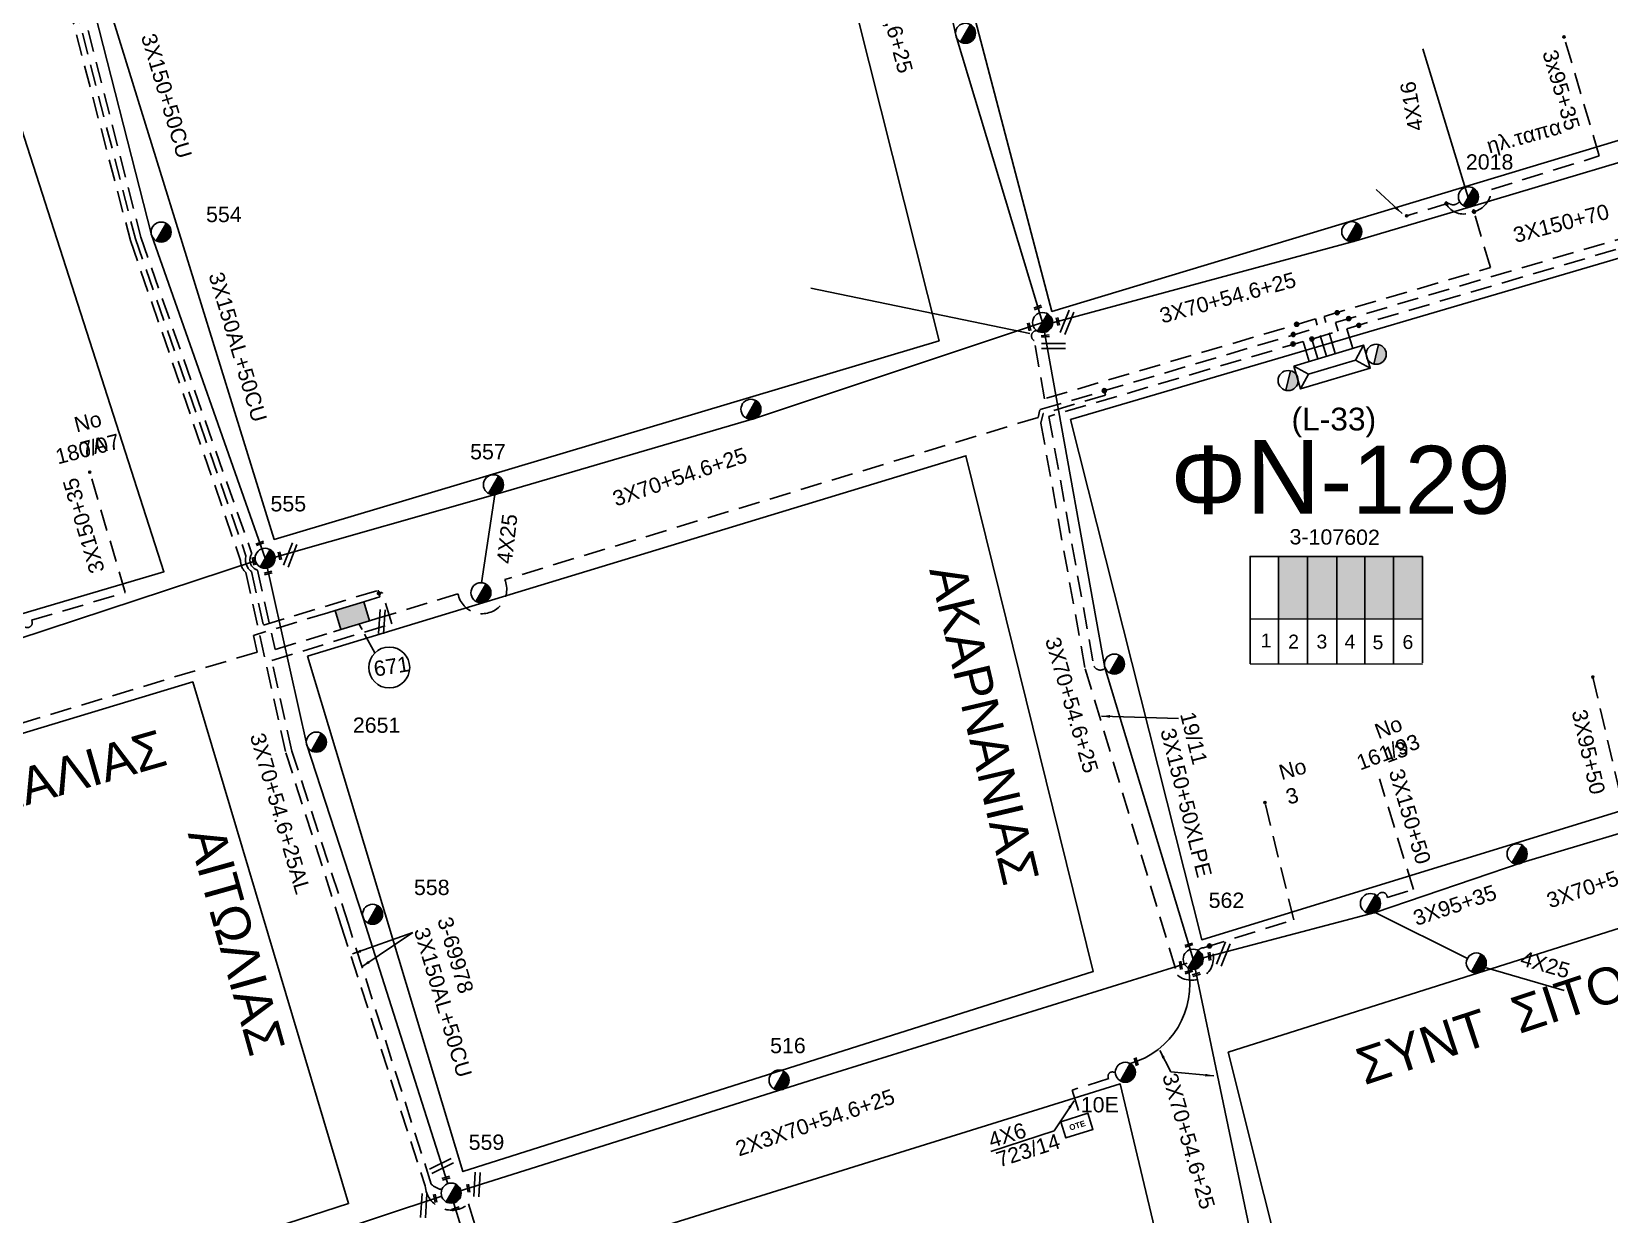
# Model space of a CAD drawing. Header units: millimetres. Extents: x 771 to 3391, y 686 to 1835.
# Drawn here: x 2303.4 to 2489.1, y 1511.2 to 1650.4 of the extents above; entities that cross this region are included whole.
import ezdxf

# ---------------------------------------------------------------- set-up
doc = ezdxf.new("R2010")
doc.units = ezdxf.units.MM
doc.linetypes.add('DASHED', pattern=[19.05, 12.7, -6.35])
for name, color, linetype in [('Link Box 4 Διευθύνσεων', 7, 'Continuous'), ('Pillar OTE', 7, 'Continuous'), ('Άγνωστα', 7, 'Continuous'), ('Γυμνά εναέρια ΧΤ και ΦΟΠ (3Φ)   4x50+16AL', 7, 'Continuous'), ('Εναέρια παροχή ΧΤ 4x16', 7, 'SYN_LINE'), ('Εναέρια παροχή ΧΤ 4x25', 7, 'SYN_LINE'), ('Επιγραφές - Σχήματα', 7, 'Continuous'), ('Καλωδια Χ.Τ 3x95+35', 7, 'DASHED'), ('Καλωδια ΧΤ  3X95+50', 7, 'Continuous'), ('Καλώδια ΧΤ   3x150+50CU', 7, 'DASHED'), ('Καλώδια ΧΤ   3x150AL+50CU', 7, 'DASHED'), ('Μηχανική τομή', 7, 'Continuous'), ('Στύλος ΦΜ', 7, 'Continuous'), ('Στύλος ΦΜ @ 1', 7, 'Continuous'), ('Συνδέσεις', 7, 'Continuous'), ('Συνεστραμμένα ΧΤ   3x70+54.6+25 AL', 7, 'SYN_LINE'), ('Συνεστραμμένα ΧΤ   4x120+25 AL', 7, 'SYN_LINE'), ('Τομή', 7, 'Continuous'), ('Υποσταθμός εναέριος 2 στύλων', 7, 'Continuous'), ('Υποσταθμός πόλεως', 7, 'Continuous'), ('Υπόβαθρο ΔΕΗ', 7, 'Continuous'), ('Υπόγεια Καλώδια Δικτύου ΧΤ   .15', 7, 'DASHED'), ('Υπόγεια καλώδια Παροχών ΧΤ   4x6', 7, 'DASHED')]:
    doc.layers.add(name, color=color, linetype=linetype)
doc.styles.add('arial', font='ARIAL.TTF')
doc.styles.get("Standard").update_dxf_attribs({"font": 'ARIAL.TTF'})
doc.linetypes.add('SYN_LINE', pattern='A,0.5,-0.0001,["/\\/\\/\\/",Standard,S=0.1,R=0,X=0,Y=-0.05],-0.25', length=0.7501)
doc.dimstyles.new('ISO-25', dxfattribs={"dimtxt": 2.5, "dimasz": 2.5, "dimexe": 1.25, "dimexo": 0.625, "dimtad": 1, "dimtxsty": 'Standard', "dimcen": 2.5, "dimadec": 0, "dimazin": 0, "dimtfac": 1, "dimtmove": 0, "dimatfit": 3, "dimfxl": 1, "dimarcsym": 0})

# ---------------------------------------------------------------- blocks, each defined once
blk = doc.blocks.new('LINK BOX 4 ΑΝΑΧΩΡΗΣΕΩΝ')
at = {"layer": 'Link Box 4 Διευθύνσεων', "ltscale": 40}
blk.add_hatch(color=256, dxfattribs=at).paths.add_polyline_path([(-3.54, 0), (-3.54, -4.67), (3.54, -4.67), (3.54, 0)])
for p, q in [((-3.54, 0), (-5.33, 0)), ((5.33, 0), (3.54, 0)), ((-3.54, -4.67), (-5.33, -4.67)), ((5.33, -4.67), (3.54, -4.67))]:
    blk.add_line(p, q, dxfattribs=at)
blk.add_lwpolyline([(-3.54, -4.67), (-3.54, 0), (3.54, 0), (3.54, -4.67)], close=True, dxfattribs=at)
blk = doc.blocks.new('ΥΠΑΡΧΩΝ ΤΣΙΜΕΝΤΕΝΙΟΣ ΣΤΥΛΟΣ')
at = {"layer": 'Στύλος ΦΜ'}
blk.add_hatch(color=7, dxfattribs=at).paths.add_polyline_path([(-1.29, -2.28, 0.574793), (2.62, 0, 0.268822), (1.3, 2.27)])
at = {"layer": 'Στύλος ΦΜ', "color": 7}
blk.add_line((-1.29, -2.28), (1.3, 2.27), dxfattribs=at)
blk.add_circle((0, 0), 2.62, dxfattribs=at)
at = {"layer": 'Στύλος ΦΜ', "flags": 4}
for tag, p in [('ΑΡΙΘΜΟΣ', (-4.68, 8.05)), ('ΤΥΠΟΣ', (-4.91, 3.03))]:
    blk.add_attdef(tag, p, '', height=4, dxfattribs=at)
blk = doc.blocks.new('_ΣΥΝΔΕΣΗ')
at = {"layer": 'Συνδέσεις', "linetype": 'SYN_LINE', "ltscale": 40}
blk.add_hatch(color=256, dxfattribs=at).paths.add_polyline_path([(0.5, -0.01, 1), (-0.5, -0.01, 1)])
at = {"layer": 'Συνδέσεις'}
blk.add_circle((0, -0.01), 0.5, dxfattribs=at)
blk = doc.blocks.new('ΜΗΧΑΝΙΚΗ ΤΟΜΗ')
at = {"layer": 'Μηχανική τομή', "ltscale": 40}
for p, q in [((-1.89, 0.78), (1.89, 0.78)), ((1.89, 0), (-1.89, 0))]:
    blk.add_line(p, q, dxfattribs=at)
blk = doc.blocks.new('ΤΟΜΗ')
at = {"layer": 'Τομή', "ltscale": 40}
for p, q in [((-5.68, 0), (5.68, 0)), ((5.68, -2.33), (-5.68, -2.33))]:
    blk.add_line(p, q, dxfattribs=at)
blk = doc.blocks.new('TSONTA XT1')
at = {"ltscale": 40}
h = blk.add_hatch(color=256, dxfattribs=at)
h.dxf.hatch_style = 1
h.paths.add_polyline_path([(595.96, 2487.66), (597.07, 2488.77), (595.96, 2489.87), (594.85, 2488.77)])
blk.add_lwpolyline([(594.85, 2488.77), (595.96, 2489.87), (597.07, 2488.77), (595.96, 2487.66)], close=True, dxfattribs=at)
blk = doc.blocks.new('PILLAR ΟΤΕ')
at = {"layer": 'Pillar OTE', "ltscale": 40}
blk.add_lwpolyline([(-3.31, 2.02), (3.39, 2.02), (3.39, -1.99), (-3.31, -1.99)], close=True, dxfattribs=at)
at = {"layer": 'Pillar OTE', "insert": (-1.81, 0.71), "char_height": 1.3575, "width": 109.961, "attachment_point": 1}
blk.add_mtext('{\\fArial|b1|i0|c161|p34;OTE}', dxfattribs=at)
blk = doc.blocks.new('ΥΠΟΣΤΑΘΜΟΣ ΕΝΑΕΡΙΟΣ ΕΠΙ 2 ΣΤΥΛΩΝ')
at = {"layer": 'Υποσταθμός εναέριος 2 στύλων', "linetype": 'Continuous'}
for points in [[(-11.97, -2.11, 0.574793), (-8.45, -0.07, 0.268822), (-9.64, 1.98)], [(9.68, -2.15, 0.574793), (13.19, -0.1, 0.268822), (12.01, 1.95)]]:
    blk.add_hatch(color=256, dxfattribs=at).paths.add_polyline_path(points)
for p, q in [((-11.97, -2.11), (-9.64, 1.98)), ((9.68, -2.15), (12.01, 1.95))]:
    blk.add_line(p, q, dxfattribs=at)
for centre in [(-10.81, -0.07), (10.84, -0.1)]:
    blk.add_circle(centre, 2.36, dxfattribs=at)
at = {"layer": 'Υποσταθμός πόλεως', "linetype": 'Continuous', "ltscale": 40}
blk.add_lwpolyline([(-8.57, 2.82), (8.57, 2.82), (8.57, -2.82), (-8.57, -2.82)], close=True, dxfattribs=at)
for points in [[(-5.75, 0), (-8.57, 2.82)], [(-8.57, -2.82), (-5.75, 0)], [(-5.75, 0), (5.75, 0)], [(5.75, 0), (8.57, 2.82)], [(8.57, -2.82), (5.75, 0)]]:
    blk.add_lwpolyline(points, dxfattribs=at)
at = {"layer": 'Υποσταθμός εναέριος 2 στύλων', "ltscale": 40, "flags": 1}
for tag, p in [('ΜΕΤΑΣΧΗΜΑΤΙΣΜΟΣ', (14.09, 2.51)), ('ΙΣΧΥΣ', (14.07, -0.28)), ('ΑΡΙΘΜΟΣ', (14.19, -3))]:
    blk.add_attdef(tag, p, '', height=1.8, dxfattribs=at)

msp = doc.modelspace()

# ---------------------------------------------------------------- hatches: boundary and pattern name
at = {"layer": 'Καλώδια ΧΤ   3x150+50CU', "linetype": 'DASHED', "ltscale": 0.2}
h = msp.add_hatch(color=173, dxfattribs=at)
h.dxf.hatch_style = 1
h.paths.add_polyline_path([(2453.60361, 1588.6051), (2450.16374, 1588.60532), (2450.16328, 1581.24473), (2453.60315, 1581.24139)])
h = msp.add_hatch(color=30, dxfattribs=at)
h.dxf.hatch_style = 1
h.paths.add_polyline_path([(2457.04318, 1588.60489), (2453.60361, 1588.6051), (2453.60315, 1581.24139), (2457.04272, 1581.23805)])
h = msp.add_hatch(color=1, dxfattribs=at)
h.dxf.hatch_style = 1
h.paths.add_polyline_path([(2460.34074, 1588.60468), (2457.04318, 1588.60489), (2457.04272, 1581.23805), (2460.34028, 1581.23485)])
h = msp.add_hatch(color=5, dxfattribs=at)
h.dxf.hatch_style = 1
h.paths.add_polyline_path([(2463.72674, 1588.60447), (2460.34074, 1588.60468), (2460.34028, 1581.23485), (2463.72627, 1581.23156)])
h = msp.add_hatch(color=85, dxfattribs=at)
h.dxf.hatch_style = 1
h.paths.add_polyline_path([(2467.12338, 1588.60426), (2463.72674, 1588.60447), (2463.72627, 1581.23156), (2467.12292, 1581.22826)])

# ---------------------------------------------------------------- linework, layer by layer
at = {"layer": 'Pillar OTE', "ltscale": 40}
for points in [[(2446.83504, 1575.96524), (2446.83583, 1588.60553), (2467.12338, 1588.60426)], [(2450.16295, 1575.96284), (2450.16374, 1588.60532)], [(2453.60282, 1575.95941), (2453.60361, 1588.6051)], [(2457.04239, 1575.95597), (2457.04318, 1588.60489)], [(2460.33995, 1575.95268), (2460.34074, 1588.60468)], [(2463.72594, 1575.9493), (2463.72674, 1588.60447)], [(2467.1226, 1576.06834), (2467.12338, 1588.60426)], [(2446.83537, 1581.24796), (2467.12292, 1581.22826)], [(2467.12259, 1575.93651), (2467.12259, 1575.93651), (2446.83504, 1575.96617)]]:
    msp.add_lwpolyline(points, dxfattribs=at)
at = {"layer": 'Άγνωστα', "color": 27}
msp.add_lwpolyline([(2395.09928, 1620.1808), (2420.91268, 1614.82644)], dxfattribs=at)
at = {"layer": 'Άγνωστα', "color": 133, "linetype": 'DASHED', "ltscale": 0.2}
msp.add_lwpolyline([(2302.6054, 1580.28836, 0.760669715), (2303.36174, 1581.08025), (2314.40371, 1584.34415), (2310.21538, 1598.51355)], format="xyb", dxfattribs=at)
at = {"layer": 'Άγνωστα', "color": 6, "linetype": 'SYN_LINE', "ltscale": 15}
msp.add_lwpolyline([(2461.55719, 1546.71762), (2472.41801, 1541.28337)], dxfattribs=at)
at = {"layer": 'Γυμνά εναέρια ΧΤ και ΦΟΠ (3Φ)   4x50+16AL', "color": 133, "linetype": 'Continuous', "ltscale": 0.2}
msp.add_lwpolyline([(2329.72186, 1588.07968), (2301.62732, 1578.81486), (2269.138, 1569.36753), (2251.01384, 1564.0339)], dxfattribs=at)
at = {"layer": 'Εναέρια παροχή ΧΤ 4x16', "color": 173, "ltscale": 20}
msp.add_lwpolyline([(2472.62675, 1630.445), (2467.16523, 1648.32648)], dxfattribs=at)
at = {"layer": 'Εναέρια παροχή ΧΤ 4x25', "color": 5, "linetype": 'Continuous', "ltscale": 0.2}
msp.add_lwpolyline([(2356.32934, 1585.5026), (2357.92797, 1595.86772)], dxfattribs=at)
at = {"layer": 'Εναέρια παροχή ΧΤ 4x25', "color": 6, "linetype": 'SYN_LINE', "ltscale": 8}
msp.add_lwpolyline([(2474.52457, 1540.22935), (2483.81422, 1537.53845)], dxfattribs=at)
at = {"layer": 'Καλωδια Χ.Τ 3x95+35', "color": 173, "linetype": 'DASHED', "ltscale": 0.2}
msp.add_lwpolyline([(2473.4154, 1629.23157, 0.302566438), (2475.24982, 1631.75846), (2487.94926, 1635.72124), (2483.79726, 1649.72686)], format="xyb", dxfattribs=at)
at = {"layer": 'Καλωδια ΧΤ  3X95+50', "color": 6, "linetype": 'DASHED', "ltscale": 0.2}
msp.add_lwpolyline([(2487.19329, 1574.40275), (2491.0912, 1557.73137), (2494.95034, 1558.91824, 0.764872574), (2496.04709, 1558.58819)], format="xyb", dxfattribs=at)
at = {"layer": 'Καλώδια ΧΤ   3x150+50CU', "color": 2, "linetype": 'DASHED', "ltscale": 0.2}
msp.add_lwpolyline([(2307.80651, 1694.31689, 0.617855335), (2303.87028, 1689.74731), (2304.40308, 1672.38382, 0.305282841), (2305.76822, 1669.28327), (2306.21467, 1656.06984, 0.134552215), (2307.67695, 1653.67368), (2315.00273, 1625.78292), (2327.9699, 1588.13123, 0.203006281), (2328.5739, 1586.71162), (2333.29204, 1565.50222), (2339.83672, 1545.13426), (2349.71102, 1514.51809, 0.608622879), (2354.81984, 1512.41433), (2357.36615, 1504.2069), (2354.28186, 1503.25001), (2362.49201, 1476.78657), (2367.19553, 1461.54593), (2387.85221, 1467.96832)], format="xyb", dxfattribs=at)
at = {"layer": 'Καλώδια ΧΤ   3x150+50CU', "color": 27, "linetype": 'DASHED', "ltscale": 0.2}
for points in [[(2307.75091, 1693.71413, 0.62956351), (2304.42063, 1689.97728), (2305.05591, 1672.33343, 0.35088089), (2306.40263, 1669.67835), (2306.93805, 1656.23584, 0.198771607), (2308.39873, 1653.83806), (2315.58563, 1625.95926), (2328.60478, 1588.6692, 0.306499576), (2329.25733, 1586.80592), (2330.65775, 1580.50316), (2344.16856, 1584.61032), (2344.38744, 1583.84235), (2343.33945, 1583.5241)], [(2351.66799, 1514.0924, -0.129099598), (2350.42058, 1514.72883), (2340.67061, 1545.33278), (2334.00817, 1565.69092), (2331.64006, 1576.36032), (2345.7905, 1580.66114), (2344.69407, 1584.26857, 0.482948742), (2344.48676, 1584.30354)]]:
    msp.add_lwpolyline(points, format="xyb", dxfattribs=at)
at = {"layer": 'Καλώδια ΧΤ   3x150+50CU', "color": 173, "linetype": 'DASHED', "ltscale": 0.2}
for points in [[(2307.68158, 1692.96247, 0.654122819), (2305.10018, 1690.26124), (2305.8063, 1672.26132, 0.442526595), (2307.12708, 1670.23318), (2307.69366, 1656.12101, 0.254242829), (2309.08124, 1654.15594), (2316.22591, 1626.15295), (2329.30298, 1588.91439, 0.516643466), (2329.97472, 1586.98878), (2332.03678, 1577.65239), (2338.9192, 1579.74247)], [(2471.49404, 1630.3589, -0.418911796), (2470.17882, 1630.16501), (2465.26417, 1628.68241)]]:
    msp.add_lwpolyline(points, format="xyb", dxfattribs=at)
at = {"layer": 'Καλώδια ΧΤ   3x150+50CU', "color": 30, "linetype": 'DASHED', "ltscale": 0.2}
msp.add_lwpolyline([(2454.10952, 1614.18065), (2457.18909, 1615.08637), (2457.18909, 1615.08637), (2457.18909, 1615.08637), (2456.88718, 1616.11289), (2501.65852, 1629.28039), (2503.89515, 1629.93819), (2504.3721, 1628.31651), (2511.52422, 1630.41999), (2511.73203, 1629.71343)], dxfattribs=at)
at = {"layer": 'Καλώδια ΧΤ   3x150+50CU', "color": 173, "linetype": 'DASHED', "ltscale": 0.2}
msp.add_lwpolyline([(2456.8466, 1612.45865), (2455.55875, 1616.83751), (2475.13007, 1622.59354), (2473.19855, 1629.16096)], dxfattribs=at)
at = {"layer": 'Καλώδια ΧΤ   3x150+50CU', "color": 1, "linetype": 'DASHED', "ltscale": 0.2}
msp.add_lwpolyline([(2458.92013, 1613.07941), (2458.21561, 1615.38828), (2501.96043, 1628.25386), (2503.17053, 1628.60976), (2503.64748, 1626.98808), (2510.31305, 1628.94846, 0.453593431), (2512.28202, 1627.86804), (2518.55281, 1594.62592), (2525.0849, 1570.0813)], format="xyb", dxfattribs=at)
at = {"layer": 'Καλώδια ΧΤ   3x150+50CU', "color": 5, "linetype": 'DASHED', "ltscale": 0.2}
msp.add_lwpolyline([(2455.82154, 1612.15177), (2454.53223, 1616.53561), (2422.64243, 1607.15664), (2421.40903, 1613.98908, -0.760897015), (2421.71041, 1615.16766)], format="xyb", dxfattribs=at)
at = {"layer": 'Καλώδια ΧΤ   3x150+50CU', "color": 30, "linetype": 'DASHED', "ltscale": 0.2}
for points in [[(2454.79574, 1611.84467), (2453.80761, 1615.20717), (2422.07565, 1605.8505), (2421.88069, 1604.9586), (2359.08563, 1585.8667, -1.104831765), (2353.57031, 1584.19179), (2344.01767, 1581.2908)], [(2429.66737, 1608.1074), (2429.82373, 1607.57577), (2422.45379, 1605.40823), (2422.20557, 1604.26964), (2427.42135, 1575.37685), (2438.27861, 1539.31425, 0.855940643), (2442.08933, 1542.78307)], [(2440.71737, 1542.22725, -0.224986132), (2441.35692, 1542.55782), (2451.97615, 1545.82372), (2448.56724, 1559.69252)]]:
    msp.add_lwpolyline(points, format="xyb", dxfattribs=at)
at = {"layer": 'Καλώδια ΧΤ   3x150+50CU', "color": 85, "linetype": 'DASHED', "ltscale": 0.2}
msp.add_lwpolyline([(2453.77429, 1611.53887), (2453.08299, 1613.87874), (2423.14756, 1605.07457), (2428.4551, 1575.67346, 0.484655608), (2429.76719, 1575.44144)], format="xyb", dxfattribs=at)
at = {"layer": 'Καλώδια ΧΤ   3x150+50CU', "linetype": 'DASHED', "ltscale": 0.2}
msp.add_lwpolyline([(2332.03738, 1577.65257), (2332.03738, 1577.65257)], dxfattribs=at)
at = {"layer": 'Καλώδια ΧΤ   3x150+50CU', "color": 6, "linetype": 'DASHED', "ltscale": 0.2}
msp.add_lwpolyline([(2461.83479, 1548.59811, -0.945844263), (2462.97036, 1548.4548), (2466.06167, 1549.40552), (2462.06181, 1562.41129)], format="xyb", dxfattribs=at)
at = {"layer": 'Καλώδια ΧΤ   3x150+50CU', "color": 173, "linetype": 'DASHED', "ltscale": 0.2}
msp.add_arc((2471.96115, 1631.26515), 2.37648, 215.4663678, 295.5486015, dxfattribs=at)
at = {"layer": 'Συνεστραμμένα ΧΤ   3x70+54.6+25 AL', "color": 5, "linetype": 'SYN_LINE', "ltscale": 20}
msp.add_lwpolyline([(2332.03234, 1588.50305), (2358.20781, 1595.94731), (2388.5031, 1604.81954), (2422.40398, 1616.11991), (2412.17331, 1649.91587), (2404.7622, 1684.11662), (2401.22323, 1706.7755), (2401.22323, 1706.7755)], dxfattribs=at)
at = {"layer": 'Συνεστραμμένα ΧΤ   3x70+54.6+25 AL', "color": 133, "ltscale": 20}
msp.add_lwpolyline([(2309.91076, 1656.14033), (2317.49279, 1626.42311), (2330.86349, 1588.37671), (2335.76535, 1566.41175), (2342.42654, 1546.05743), (2352.38717, 1514.79227)], dxfattribs=at)
at = {"layer": 'Συνεστραμμένα ΧΤ   3x70+54.6+25 AL', "color": 173, "linetype": 'SYN_LINE', "ltscale": 20}
msp.add_lwpolyline([(2423.57818, 1616.0657), (2459.26565, 1625.7273), (2472.90022, 1629.78568), (2501.03892, 1638.16394)], dxfattribs=at)
at = {"layer": 'Συνεστραμμένα ΧΤ   3x70+54.6+25 AL', "color": 85, "linetype": 'SYN_LINE', "ltscale": 20}
msp.add_lwpolyline([(2422.63211, 1614.96618), (2429.74969, 1575.53835), (2440.13407, 1541.20407), (2447.42005, 1506.33255), (2455.63639, 1478.82183)], dxfattribs=at)
at = {"layer": 'Συνεστραμμένα ΧΤ   3x70+54.6+25 AL', "color": 6, "linetype": 'SYN_LINE', "ltscale": 20}
msp.add_lwpolyline([(2441.30045, 1541.35169), (2461.55719, 1546.71762), (2478.86566, 1552.57645), (2497.51118, 1558.14219), (2528.02692, 1567.29768), (2562.43328, 1577.54349), (2601.44427, 1591.06211)], dxfattribs=at)
at = {"layer": 'Συνεστραμμένα ΧΤ   3x70+54.6+25 AL', "color": 30, "ltscale": 20}
msp.add_lwpolyline([(2352.73252, 1513.61392), (2397.03238, 1527.55758), (2439.44204, 1540.729)], dxfattribs=at)
at = {"layer": 'Συνεστραμμένα ΧΤ   3x70+54.6+25 AL', "color": 27, "ltscale": 20}
msp.add_lwpolyline([(2374.24535, 1444.16262), (2352.73327, 1513.6115)], dxfattribs=at)
at = {"layer": 'Συνεστραμμένα ΧΤ   3x70+54.6+25 AL', "linetype": 'SYN_LINE', "ltscale": 15}
msp.add_arc((2430.06945, 1538.23177), 9.6796, 285.9724109, 11.6167001, dxfattribs=at)
at = {"layer": 'Συνεστραμμένα ΧΤ   4x120+25 AL', "color": 151, "linetype": 'SYN_LINE', "ltscale": 20}
msp.add_lwpolyline([(2208.43103, 1467.85942), (2236.31901, 1476.03022), (2270.9176, 1487.37491), (2297.58991, 1495.67158), (2323.03293, 1503.84942), (2351.65244, 1513.30907)], dxfattribs=at)
at = {"layer": 'Υπόβαθρο ΔΕΗ'}
for points in [[(2406.33143, 1682.7349), (2485.73196, 1706.22012), (2499.7762, 1640.42795), (2423.50868, 1617.42035), (2406.33143, 1682.7349)], [(2311.80178, 1655.59511), (2393.74243, 1679.40861), (2410.21421, 1613.97542), (2331.94021, 1590.58892), (2311.80178, 1655.59511)], [(2252.00929, 1567.01341), (2318.95451, 1586.80174), (2297.95467, 1651.98198), (2232.53605, 1633.17284), (2252.00929, 1567.01341)], [(2425.69075, 1604.70722), (2502.26233, 1627.22734), (2516.11736, 1566.5518), (2441.15014, 1543.49601), (2425.69075, 1604.70722)], [(2335.85007, 1576.86349), (2413.37759, 1600.43457), (2428.34388, 1539.74275), (2354.14643, 1516.22317), (2335.85007, 1576.86349)], [(2342.2801, 1579.99536), (2341.91659, 1580.65273)], [(2343.79429, 1577.25705), (2342.57346, 1579.46484)], [(2272.98579, 1490.55215), (2340.69432, 1512.44568), (2322.34799, 1573.82794), (2255.38076, 1553.6128), (2272.98579, 1490.55215)], [(2444.26421, 1530.24786), (2519.06546, 1553.97058), (2529.62762, 1507.06343), (2496.778, 1495.21582), (2456.86167, 1480.01556), (2444.26421, 1530.24786)], [(2357.88125, 1503.57685), (2431.55459, 1526.5307), (2443.85696, 1474.88579), (2375.33365, 1446.07578), (2357.88125, 1503.57685)], [(2423.7612, 1521.02501), (2416.31904, 1518.57937)]]:
    msp.add_lwpolyline(points, dxfattribs=at)
msp.add_circle((2345.47425, 1575.52754), 2.41111, dxfattribs=at)
at = {"layer": 'Υπόγεια Καλώδια Δικτύου ΧΤ   .15', "color": 173, "linetype": 'DASHED', "ltscale": 0.2}
msp.add_lwpolyline([(2338.24098, 1581.97577), (2329.48288, 1579.31202), (2329.92195, 1577.34611), (2271.80288, 1559.80193, -0.958604909), (2267.6487, 1558.54793), (2255.03996, 1554.74177), (2252.56441, 1562.9426)], format="xyb", dxfattribs=at)
at = {"layer": 'Υπόγεια καλώδια Παροχών ΧΤ   4x6', "linetype": 'DASHED', "ltscale": 0.2}
msp.add_lwpolyline([(2430.97536, 1527.78863, 0.902710072), (2430.18658, 1527.15189), (2425.89027, 1525.81332), (2426.83385, 1522.78478)], format="xyb", dxfattribs=at)

# ---------------------------------------------------------------- block references
at = {"layer": 'Link Box 4 Διευθύνσεων', "xscale": 0.4999999999999998, "yscale": 0.4999999999999998, "zscale": 0.4999999999999998, "rotation": 16.89272047965918}
msp.add_blockref('LINK BOX 4 ΑΝΑΧΩΡΗΣΕΩΝ', (2340.79021, 1582.74993), dxfattribs=at)
at = {"layer": 'Pillar OTE', "xscale": 0.4999999999999999, "yscale": 0.4999999999999999, "zscale": 0.4999999999999999, "rotation": 17.16128364859512}
msp.add_blockref('PILLAR ΟΤΕ', (2426.42522, 1521.60496), dxfattribs=at)
at = {"layer": 'Μηχανική τομή'}
for p, xscale, yscale, zscale, rotation in [((2421.89483, 1617.80183), 0.25, 0.25, 0.25, 22.67356193003151), ((2424.28894, 1616.25812), 0.249999999999919, 0.249999999999919, 0.249999999999919, 101.9574263606144), ((2420.92787, 1615.62787), 0.249999999999919, 0.249999999999919, 0.249999999999919, 101.9574263606144), ((2422.74495, 1614.42502), 0.25, 0.25, 0.25, 5.831518046542832), ((2330.28701, 1590.03936), 0.25, 0.25, 0.25, 21.69751973304074), ((2329.64377, 1588.05392), 0.249999999999919, 0.249999999999919, 0.249999999999919, 101.9574263606144), ((2332.6849, 1588.68864), 0.249999999999919, 0.249999999999919, 0.249999999999919, 101.9574263606144), ((2331.25069, 1586.54252), 0.25, 0.25, 0.25, 13.81588761472124), ((2439.65971, 1542.77248), 0.25, 0.25, 0.25, 17.86561226362529), ((2441.9624, 1541.52704), 0.2500000000001928, 0.2500000000001928, 0.2500000000001928, 278.9517174176443), ((2438.57893, 1540.47621), 0.2500000000001928, 0.2500000000001928, 0.2500000000001928, 278.9517174176443), ((2439.64667, 1539.63585), 0.25, 0.25, 0.25, 17.86561226362529), ((2440.52834, 1539.31707), 0.25, 0.25, 0.25, 17.86561226362529), ((2433.50485, 1529.18232), 0.25, 0.25, 0.25, 107.0107382808798), ((2352.19791, 1515.34178), 0.25, 0.25, 0.25, 17.93393506044018), ((2354.68444, 1514.24184), 0.2500000000001928, 0.2500000000001928, 0.2500000000001928, 278.9517174176443), ((2350.98778, 1513.08576), 0.249999999999919, 0.249999999999919, 0.249999999999919, 102.72345310683), ((2353.31789, 1511.72413), 0.25, 0.25, 0.25, 17.93393506044018)]:
    msp.add_blockref('ΜΗΧΑΝΙΚΗ ΤΟΜΗ', p, dxfattribs=dict(at, xscale=xscale, yscale=yscale, zscale=zscale, rotation=rotation))
at = {"layer": 'Στύλος ΦΜ @ 1', "ltscale": 40}
ref = msp.add_blockref('ΥΠΑΡΧΩΝ ΤΣΙΜΕΝΤΕΝΙΟΣ ΣΤΥΛΟΣ', (2413.32659, 1650.15484), dxfattribs=dict(at, xscale=0.4499999999998181, yscale=0.4499999999998181, zscale=0.4499999999998181))
ref.add_attrib('ΤΥΠΟΣ', '3199', (2417.51005, 1652.27979), dxfattribs={"layer": 'Στύλος ΦΜ', "height": 1.8, "flags": 4})
ref = msp.add_blockref('ΥΠΑΡΧΩΝ ΤΣΙΜΕΝΤΕΝΙΟΣ ΣΤΥΛΟΣ', (2472.537, 1630.90604), dxfattribs=dict(at, xscale=0.4499999999998181, yscale=0.4499999999998181, zscale=0.4499999999998181))
ref.add_attrib('ΤΥΠΟΣ', '2018', (2472.24228, 1634.11111), dxfattribs={"layer": 'Στύλος ΦΜ', "height": 1.8, "flags": 4})
ref = msp.add_blockref('ΥΠΑΡΧΩΝ ΤΣΙΜΕΝΤΕΝΙΟΣ ΣΤΥΛΟΣ', (2318.6194, 1626.76646), dxfattribs=dict(at, xscale=0.4499999999998181, yscale=0.4499999999998181, zscale=0.4499999999998181))
ref.add_attrib('ΤΥΠΟΣ', '554', (2323.90664, 1627.93365), dxfattribs={"layer": 'Στύλος ΦΜ', "height": 1.8, "flags": 4})
at = {"layer": 'Στύλος ΦΜ @ 1', "ltscale": 40, "xscale": 0.4499999999998181, "yscale": 0.4499999999998181, "zscale": 0.4499999999998181}
for p in [(2458.80602, 1626.81168), (2422.40172, 1616.1212), (2388.06572, 1605.91309), (2356.2692, 1584.32637), (2430.85862, 1575.93511), (2478.27489, 1553.59534), (2461.00788, 1547.75944), (2473.47129, 1540.75636)]:
    msp.add_blockref('ΥΠΑΡΧΩΝ ΤΣΙΜΕΝΤΕΝΙΟΣ ΣΤΥΛΟΣ', p, dxfattribs=at)
at = {"layer": 'Στύλος ΦΜ @ 1', "ltscale": 40}
ref = msp.add_blockref('ΥΠΑΡΧΩΝ ΤΣΙΜΕΝΤΕΝΙΟΣ ΣΤΥΛΟΣ', (2357.74817, 1597.03169), dxfattribs=dict(at, xscale=0.4499999999998181, yscale=0.4499999999998181, zscale=0.4499999999998181))
ref.add_attrib('ΤΥΠΟΣ', '557', (2355.00353, 1600.02192), dxfattribs={"layer": 'Στύλος ΦΜ', "height": 1.8, "flags": 4})
ref = msp.add_blockref('ΥΠΑΡΧΩΝ ΤΣΙΜΕΝΤΕΝΙΟΣ ΣΤΥΛΟΣ', (2330.86122, 1588.37801), dxfattribs=dict(at, xscale=0.4499999999998181, yscale=0.4499999999998181, zscale=0.4499999999998181))
ref.add_attrib('ΤΥΠΟΣ', '555', (2331.4964, 1593.89337), dxfattribs={"layer": 'Στύλος ΦΜ', "height": 1.8, "flags": 4})
ref = msp.add_blockref('ΥΠΑΡΧΩΝ ΤΣΙΜΕΝΤΕΝΙΟΣ ΣΤΥΛΟΣ', (2336.89477, 1566.74574), dxfattribs=dict(at, xscale=0.4499999999998181, yscale=0.4499999999998181, zscale=0.4499999999998181))
ref.add_attrib('ΤΥΠΟΣ', '2651', (2341.19097, 1567.84276), dxfattribs={"layer": 'Στύλος ΦΜ', "height": 1.8, "flags": 4})
ref = msp.add_blockref('ΥΠΑΡΧΩΝ ΤΣΙΜΕΝΤΕΝΙΟΣ ΣΤΥΛΟΣ', (2343.52045, 1546.49389), dxfattribs=dict(at, xscale=0.4499999999998181, yscale=0.4499999999998181, zscale=0.4499999999998181))
ref.add_attrib('ΤΥΠΟΣ', '558', (2348.3855, 1548.75499), dxfattribs={"layer": 'Στύλος ΦΜ', "height": 1.8, "flags": 4})
ref = msp.add_blockref('ΥΠΑΡΧΩΝ ΤΣΙΜΕΝΤΕΝΙΟΣ ΣΤΥΛΟΣ', (2440.13181, 1541.20536), dxfattribs=dict(at, xscale=0.4499999999998181, yscale=0.4499999999998181, zscale=0.4499999999998181))
ref.add_attrib('ΤΥΠΟΣ', '562', (2441.95544, 1547.23869), dxfattribs={"layer": 'Στύλος ΦΜ', "height": 1.8, "flags": 4})
ref = msp.add_blockref('ΥΠΑΡΧΩΝ ΤΣΙΜΕΝΤΕΝΙΟΣ ΣΤΥΛΟΣ', (2391.37168, 1526.97496), dxfattribs=dict(at, xscale=0.4499999999998181, yscale=0.4499999999998181, zscale=0.4499999999998181))
ref.add_attrib('ΤΥΠΟΣ', '516', (2390.32134, 1530.14666), dxfattribs={"layer": 'Στύλος ΦΜ', "height": 1.8, "flags": 4})
ref = msp.add_blockref('ΥΠΑΡΧΩΝ ΤΣΙΜΕΝΤΕΝΙΟΣ ΣΤΥΛΟΣ', (2432.14746, 1527.90397), dxfattribs=dict(at, xscale=0.4499999999998181, yscale=0.4499999999998181, zscale=0.4499999999998181))
ref.add_attrib('ΑΡΙΘΜΟΣ', '10Ε', (2426.9005, 1523.1806), dxfattribs={"layer": 'Στύλος ΦΜ', "height": 1.8, "flags": 4})
ref = msp.add_blockref('ΥΠΑΡΧΩΝ ΤΣΙΜΕΝΤΕΝΙΟΣ ΣΤΥΛΟΣ', (2352.7707, 1513.67869), dxfattribs=dict(at, xscale=0.4499999999998181, yscale=0.4499999999998181, zscale=0.4499999999998181))
ref.add_attrib('ΤΥΠΟΣ', '559', (2354.82865, 1518.77635), dxfattribs={"layer": 'Στύλος ΦΜ', "height": 1.8, "flags": 4})
at = {"layer": 'Συνδέσεις'}
for p, xscale, yscale, zscale in [((2483.79726, 1649.72686), 0.25, 0.25, 0.25), ((2465.26417, 1628.68241), 0.25, 0.25, 0.25), ((2457.09272, 1617.27207), 0.4777242751394019, 0.4777242751394019, 0.4777242751394019), ((2458.44601, 1616.58793), 0.4777242751394019, 0.4777242751394019, 0.4777242751394019), ((2451.9133, 1614.71113), 0.4777242751394019, 0.4777242751394019, 0.4777242751394019), ((2452.31594, 1615.91843), 0.4777242751394019, 0.4777242751394019, 0.4777242751394019), ((2459.63221, 1615.78895), 0.4777242751394019, 0.4777242751394019, 0.4777242751394019), ((2451.895, 1613.59529), 0.4777242751394019, 0.4777242751394019, 0.4777242751394019), ((2454.10952, 1614.18065), 0.4777242751394019, 0.4777242751394019, 0.4777242751394019), ((2429.66737, 1608.1074), 0.4777242751394019, 0.4777242751394019, 0.4777242751394019), ((2310.21538, 1598.51355), 0.25, 0.25, 0.25), ((2487.19329, 1574.40275), 0.25, 0.25, 0.25), ((2448.58444, 1559.63658), 0.25, 0.25, 0.25), ((2442.0516, 1542.77147), 0.4777242751394019, 0.4777242751394019, 0.4777242751394019)]:
    msp.add_blockref('_ΣΥΝΔΕΣΗ', p, dxfattribs=dict(at, xscale=xscale, yscale=yscale, zscale=zscale))
at = {"layer": 'Συνδέσεις', "xscale": 0.2, "yscale": 0.2, "zscale": 0.2}
for p, rotation in [((2497.39633, 1119.00959), 16.5389898235499), ((2481.86524, 1117.42474), 14.43645102625863), ((2367.62345, 1072.95012), 16.08122951560136)]:
    msp.add_blockref('TSONTA XT1', p, dxfattribs=dict(at, rotation=rotation))
at = {"layer": 'Τομή'}
for p, xscale, yscale, zscale, rotation in [((2425.54705, 1616.03517), 0.2499999999998873, 0.2499999999998873, 0.2499999999998873, 248.1909067709115), ((2334.08554, 1588.67061), 0.2499999999998873, 0.2499999999998873, 0.2499999999998873, 248.1909067709115), ((2344.89718, 1580.8901), 0.2500000000000557, 0.2500000000000557, 0.2500000000000557, 266.3054486218056), ((2443.94833, 1541.70474), 0.2499999999998873, 0.2499999999998873, 0.2499999999998873, 248.1909067709115), ((2351.76101, 1516.61033), 0.2500000000000557, 0.2500000000000557, 0.2500000000000557, 205.8507521837989), ((2356.10034, 1514.67396), 0.2500000000000557, 0.2500000000000557, 0.2500000000000557, 266.3054486218056), ((2349.82772, 1512.17979), 0.2500000000000557, 0.2500000000000557, 0.2500000000000557, 266.3054486218056)]:
    msp.add_blockref('ΤΟΜΗ', p, dxfattribs=dict(at, xscale=xscale, yscale=yscale, zscale=zscale, rotation=rotation))
at = {"layer": 'Τομή', "xscale": 0.25, "yscale": 0.25, "zscale": 0.25}
msp.add_blockref('ΤΟΜΗ', (2423.69994, 1613.64926), dxfattribs=at)
at = {"layer": 'Υποσταθμός εναέριος 2 στύλων', "xscale": 0.4999999999999998, "yscale": 0.4999999999999998, "zscale": 0.4999999999999998, "rotation": 16.66633376610644}
msp.add_blockref('ΥΠΟΣΤΑΘΜΟΣ ΕΝΑΕΡΙΟΣ ΕΠΙ 2 ΣΤΥΛΩΝ', (2456.47804, 1610.8789), dxfattribs=at)

# ---------------------------------------------------------------- texts
at = {"ltscale": 40, "char_height": 4, "width": 67.4273804, "attachment_point": 1, "style": 'arial'}
for s, insert, rotation in [('{\\H1.083x;AKAPNANIAΣ}', (2413.2577, 1588.02799), 283.2579876), ('{\\H1.083x;ΘEΣΣAΛIAΣ}', (2285.90429, 1558.93622), 16.0911347), ('{\\H1.083x;AITΩΛIAΣ}', (2325.90724, 1557.17125), 285.6304902), ('{\\H1.083x;ΣYNT  ΣITOYPH}', (2458.93109, 1530.47732), 18.3073137)]:
    msp.add_mtext(s, dxfattribs=dict(at, insert=insert, rotation=rotation))
at = {"ltscale": 30, "char_height": 1.63441, "width": 11.2572904, "attachment_point": 1}
for s, insert in [('1', (2448.0812, 1579.52656)), ('2', (2451.31966, 1579.3931)), ('3', (2454.65025, 1579.3931)), ('4', (2457.95376, 1579.3931)), ('5', (2461.25726, 1579.31192)), ('6', (2464.77739, 1579.33898))]:
    msp.add_mtext(s, dxfattribs=dict(at, insert=insert))
at = {"layer": 'Άγνωστα', "color": 7, "char_height": 1.8, "attachment_point": 1}
for s, gutter_width, insert, rotation in [('3X70+54,6+25', 12.5, (2402.95985, 1661.71172), 284.8225658), ('3X150+50CU', 12.5, (2317.9546, 1650.31233), 286.6108582), ('3X150+70', 12.5, (2477.64348, 1627.22476), 14.5184577), ('3X70+54.6+25', 12.5, (2436.01219, 1617.72947), 15.3723876), ('180/07', 1.89054, (2306.00934, 1601.1621), 14.4666953), ('3X70+54.6+25', 12.5, (2371.58669, 1596.1608), 18.8177806), ('3X150+35', 12.5, (2310.2708, 1586.42386), 106.4701371), ('3-107602', 12.5, (2451.49318, 1591.81738), 359.569662), ('3X70+54.6+25', 12.5, (2424.41047, 1579.28663), 286.2222233), ('671', 12.5, (2343.52178, 1576.22676), 9.0165632), ('19/11', 12.5, (2440.32056, 1570.48448), 284.1229273), ('3X95+50', 12.5, (2486.44164, 1570.73717), 282.7956834), ('3X150+50XLPE', 12.5, (2437.99789, 1568.54383), 284.1229273), ('161/93', 1.51451, (2459.1645, 1565.08516), 20.5047841), ('3X150+50', 12.5, (2464.87462, 1563.78417), 286.6108582), ('3X70+54,6+25', 12.5, (2481.56042, 1548.88065), 18.8177806), ('3X95+35', 12.5, (2465.84399, 1546.81652), 18.4364762), ('3X70+54.6+25', 12.5, (2438.20585, 1527.98374), 286.0154715), ('2X3X70+54.6+25', 12.5, (2386.06354, 1519.68166), 18.8177806), ('4Χ6', 1.51451, (2415.83393, 1520.68627), 17.5709738), ('723/14', 1.51451, (2416.76191, 1518.41929), 17.5709738)]:
    msp.add_mtext_dynamic_manual_height_columns(s, width=1.8, gutter_width=gutter_width, heights=[0.04535], dxfattribs=dict(at, insert=insert, rotation=rotation))
at = {"layer": 'Άγνωστα', "color": 7}
note = msp.add_mtext_dynamic_manual_height_columns('ηλ.ταπα\\P', width=1.8, gutter_width=12.5, heights=[0.04535, 0], dxfattribs=dict(at, insert=(2460.72459, 1633.95069), char_height=1.8, attachment_point=1, rotation=15.3497355))
for column, words in zip(note.columns.linked_columns, ['\\P']):
    column.text = words
note = msp.add_mtext_dynamic_manual_height_columns('Nο ', width=1.8, gutter_width=1.89054, heights=[0.04535, 0], dxfattribs=dict(at, insert=(2304.63094, 1603.99597), char_height=1.8, attachment_point=1, rotation=14.4666953))
for column, words in zip(note.columns.linked_columns, ['7A']):
    column.text = words
note = msp.add_mtext_dynamic_manual_height_columns('No ', width=1.8, gutter_width=1.51451, heights=[0.04535, 0], dxfattribs=dict(at, insert=(2458.19499, 1567.59562), char_height=1.8, attachment_point=1, rotation=20.5047841))
for column, words in zip(note.columns.linked_columns, ['13']):
    column.text = words
note = msp.add_mtext_dynamic_manual_height_columns('No ', width=1.8, gutter_width=1.71917, heights=[0.04535, 0], dxfattribs=dict(at, insert=(2446.66308, 1563.03551), char_height=1.8, attachment_point=1, rotation=15.8358251))
for column, words in zip(note.columns.linked_columns, ['3']):
    column.text = words
at = {"layer": 'Εναέρια παροχή ΧΤ 4x16', "color": 7, "insert": (2465.47372, 1638.50951), "char_height": 1.8, "attachment_point": 1, "rotation": 99.9082486}
msp.add_mtext_dynamic_manual_height_columns('4X16', width=1.8, gutter_width=12.5, heights=[0.04535], dxfattribs=at)
at = {"layer": 'Εναέρια παροχή ΧΤ 4x25', "color": 7, "char_height": 1.8, "attachment_point": 1}
for insert, rotation in [((2358.11296, 1587.86468), 83.2047248), ((2479.01531, 1542.24994), 344.1546493)]:
    msp.add_mtext_dynamic_manual_height_columns('4X25', width=1.8, gutter_width=12.5, heights=[0.04535], dxfattribs=dict(at, insert=insert, rotation=rotation))
at = {"layer": 'Καλώδια ΧΤ   3x150AL+50CU', "color": 7, "char_height": 1.8, "attachment_point": 1}
for s, insert, rotation in [('3x95+35', (2482.95269, 1648.39109), 286.6108582), ('3X150AL+50CU', (2325.90902, 1622.2386), 286.6108582), ('3-69978', (2352.84055, 1546.36348), 286.4759317), ('3X150AL+50CU', (2350.08526, 1545.13165), 286.4759317)]:
    msp.add_mtext_dynamic_manual_height_columns(s, width=1.8, gutter_width=12.5, heights=[0.04535], dxfattribs=dict(at, insert=insert, rotation=rotation))
at = {"layer": 'Συνεστραμμένα ΧΤ   3x70+54.6+25 AL', "color": 7, "insert": (2330.78045, 1567.9996), "char_height": 1.8, "attachment_point": 1, "rotation": 286.2222233}
msp.add_mtext_dynamic_manual_height_columns('3X70+54.6+25AL', width=1.8, gutter_width=12.5, heights=[0.04535], dxfattribs=at)
at = {"layer": 'Υπόβαθρο ΔΕΗ', "attachment_point": 1}
for s, insert, char_height in [('(L-33)', (2451.71044, 1606.09683), 2.674809), ('Φ{\\H1.0833x;N}-129', (2437.46375, 1602.28009), 8)]:
    msp.add_mtext_dynamic_manual_height_columns(s, width=84.657329, gutter_width=12.5, heights=[0], dxfattribs=dict(at, insert=insert, char_height=char_height))

# ---------------------------------------------------------------- leaders
at = {"layer": 'Επιγραφές - Σχήματα', "ltscale": 40}
for points in [[(2464.7325, 1628.93664), (2461.6713, 1631.75253)], [(2429.33938, 1569.8035), (2438.42249, 1569.53725)], [(2341.16651, 1541.82191), (2348.25067, 1544.33596)], [(2342.26653, 1540.32336), (2348.25067, 1544.33596)], [(2436.19174, 1530.47493), (2437.49793, 1527.96174)], [(2442.56764, 1527.46336), (2437.49793, 1527.96174)], [(2426.1245, 1524.55579), (2423.7612, 1521.02501)]]:
    msp.add_leader(points, dimstyle='ISO-25', override={"dimasz": 1, "dimtad": 0}, dxfattribs=at)

doc.saveas('drawing.dxf')
